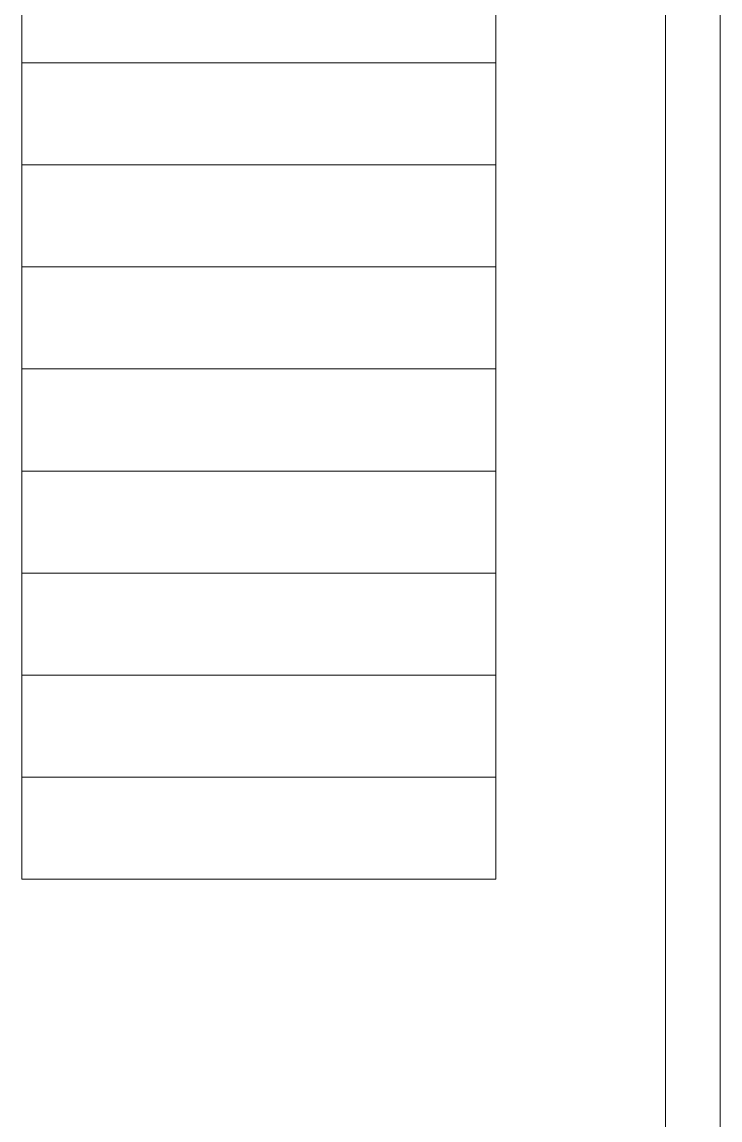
# Model space of a CAD drawing. Header units: millimetres. Extents: x -461 to 1315, y -154 to 152.
# Drawn here: x 992.631 to 994.547, y 28.536 to 31.548 of the extents above; entities that cross this region are included whole.
import ezdxf

# ---------------------------------------------------------------- set-up
doc = ezdxf.new("R2010")
doc.units = ezdxf.units.MM
doc.layers.add('A-WALL', color=253, linetype='Continuous', lineweight=15)
doc.layers.add('S-STRS', color=4, linetype='Continuous', lineweight=13)

msp = doc.modelspace()

# ---------------------------------------------------------------- linework, layer by layer
at = {"layer": 'A-WALL'}
for p, q in [((994.5471, 25.523), (994.5471, 60.523)), ((994.3971, 28.423), (994.3971, 35.523)), ((994.3971, 35.0761), (994.3971, 25.523))]:
    msp.add_line(p, q, dxfattribs=at)
at = {"layer": 'S-STRS'}
for p, q in [((992.6314, 35.0761), (992.6314, 29.1961)), ((993.9314, 29.1961), (993.9314, 35.0761)), ((992.6314, 31.4361), (993.9314, 31.4361)), ((993.9314, 31.1561), (992.6314, 31.1561)), ((992.6314, 30.8761), (993.9314, 30.8761)), ((993.9314, 30.5961), (992.6314, 30.5961)), ((992.6314, 30.3161), (993.9314, 30.3161)), ((993.9314, 30.0361), (992.6314, 30.0361)), ((992.6314, 29.7561), (993.9314, 29.7561)), ((993.9314, 29.4761), (992.6314, 29.4761)), ((992.6314, 29.1961), (993.9314, 29.1961))]:
    msp.add_line(p, q, dxfattribs=at)

doc.saveas('drawing.dxf')
